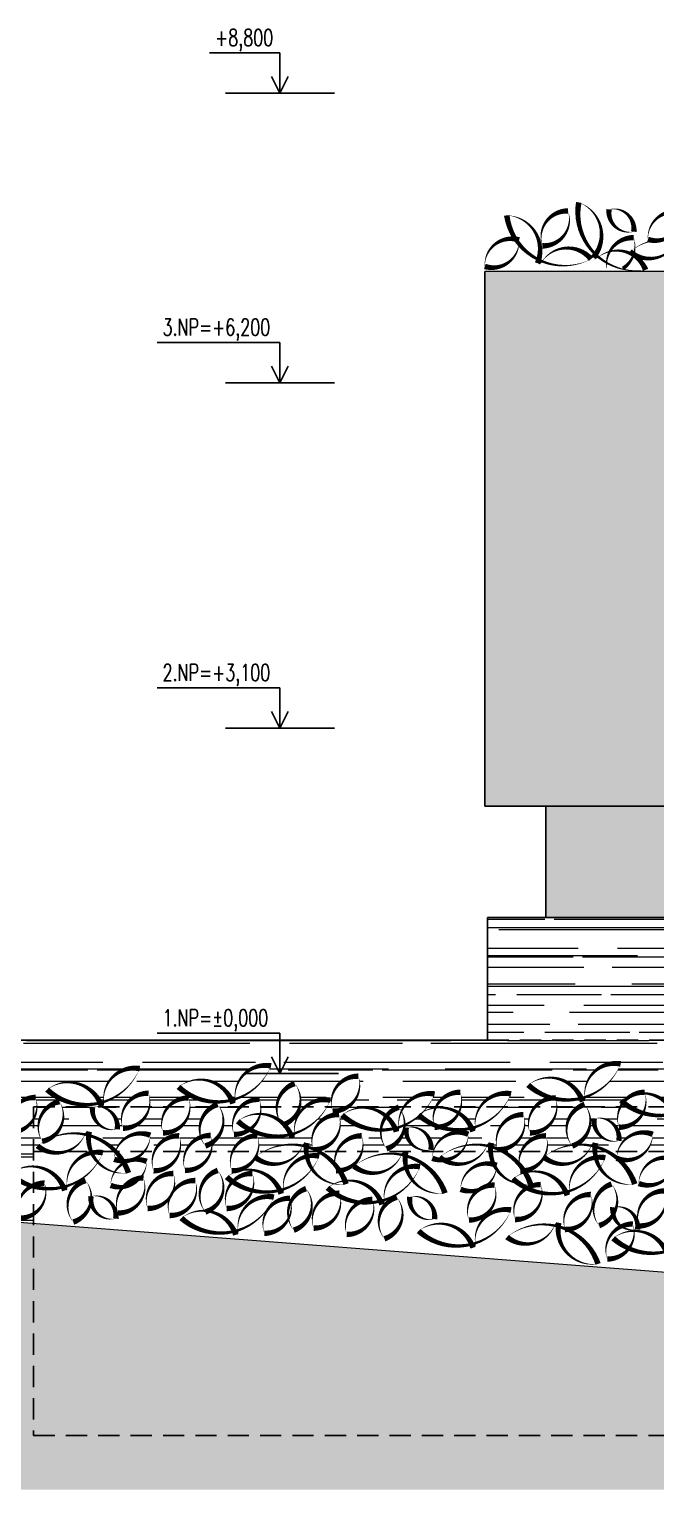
# Model space of a CAD drawing. Header units: metres. Extents: x -442 to 316, y -503 to 125.
# Drawn here: x 206.5 to 212.13, y -81.64 to -68.53 of the extents above; entities that cross this region are included whole.
import ezdxf

# ---------------------------------------------------------------- set-up
doc = ezdxf.new("R2010")
doc.units = ezdxf.units.M
doc.linetypes.add('DASHED', pattern=[19.05, 12.7, -6.35])
for name, color, linetype in [('popis', 6, 'Continuous'), ('SRAFA', 251, 'Continuous'), ('SRAFY', 3, 'Continuous'), ('zariz.predmety', 203, 'Continuous'), ('ZDIVO', 1, 'Continuous')]:
    doc.layers.add(name, color=color, linetype=linetype)
doc.styles.add('ROMANS', font='romans.shx', dxfattribs={"width": 0.7})
pattern_1 = [(0, (226.03284, -97.92936), (0.5588, 0.254), [3.81, -0.508, 1.27, -0.254]), (0, (226.37066, -97.80236), (-0.254, 0.33782), [0.762, -0.08382, 1.524, -0.1905]), (0, (226.15984, -97.71346), (1.3208, 0.17018), [2.032, -0.3556, 1.016, -0.254])]

msp = doc.modelspace()

# ---------------------------------------------------------------- hatches: boundary and pattern name
at = {"layer": 'SRAFA', "linetype": 'Continuous'}
msp.add_hatch(color=256, dxfattribs=at).paths.add_polyline_path([(190.501974, -78.154917), (190.501974, -81.641623), (231.965839, -81.641623), (231.965839, -80.654917), (229.141226, -80.654917), (229.141226, -80.454917), (227.899876, -80.454917), (220.899876, -80.314917), (219.0265, -80.212603), (201.729876, -78.880181), (192.315046, -78.154917)])
at = {"layer": 'SRAFY', "linetype": 'Continuous', "lineweight": 0}
msp.add_hatch(color=252, dxfattribs=at).paths.add_polyline_path([(211.139876, -75.504917), (211.139876, -76.504917), (215.969876, -76.504917), (215.969876, -75.504917)])
h = msp.add_hatch(dxfattribs=at)
h.set_pattern_fill('AR-RROOF', color=256, scale=0.01, style=0)
h.set_pattern_definition(pattern_1)
h.paths.add_polyline_path([(220.649876, -77.604917), (220.649876, -76.504917), (210.614876, -76.504917), (210.614876, -77.604917)])
h = msp.add_hatch(dxfattribs=at)
h.set_pattern_fill('AR-RROOF', color=256, scale=0.01, style=0)
h.set_pattern_definition(pattern_1)
h.paths.add_polyline_path([(220.649876, -77.604917), (210.614876, -77.604917), (201.729876, -77.604917), (201.729876, -78.023766, 0.000375952), (201.730194, -78.024029, -0.221401291), (202.157077, -77.921326, 0.017026921), (202.163923, -77.90392, 0.627219539), (202.19596, -77.890282, 0.031518356), (202.189886, -77.929081, -0.030431924), (202.249817, -77.949298, -0.510351036), (202.48211, -77.642854, -0.501395592), (202.2666, -77.956468, -0.188923993), (202.532414, -78.227293, -0.109661285), (202.633337, -78.207167, -0.395215045), (202.499396, -78.502885, -0.074808976), (202.65396, -78.510671, 0.017026921), (202.660807, -78.493265, 0.627219539), (202.692844, -78.479627, 0.031518356), (202.68677, -78.518426, -0.110655578), (202.887966, -78.624432, -0.454609068), (203.205263, -78.459064, -0.426018166), (202.952719, -78.690347, -0.034261703), (202.99403, -78.748327, -0.195507095), (203.172855, -78.745961, -0.368120938), (202.967694, -78.975536), (206.539869, -79.250715), (206.53987, -79.165758, -0.147470646), (206.407806, -79.202482, -0.370777941), (206.523402, -78.915297, -0.107734172), (206.331321, -78.80489, -0.180997322), (206.539872, -78.739434), (206.539875, -78.312532, -0.276878668), (206.327756, -78.433593, -0.520567051), (206.5577, -78.119853, -0.212989389), (206.539875, -78.312532), (206.539873, -78.604949), (206.668295, -78.60495, -0.097602923), (206.57482, -78.554466, -0.027817052), (206.622007, -78.521045, -0.532587677), (206.772654, -78.156939, -0.41421838), (206.693948, -78.483365, -0.152156614), (207.001702, -78.451764, 0.017026921), (207.008549, -78.434358, 0.627219539), (207.040586, -78.420719, 0.031518356), (207.034512, -78.459518, -0.138077547), (207.276431, -78.604179, -0.428077034), (207.587873, -78.459064, -0.168688368), (207.533278, -78.604958), (207.624762, -78.604959, -0.302037285), (207.846774, -78.464205, -0.15166993), (207.850492, -78.604961), (207.906178, -78.604962, -0.204529272), (208.040883, -78.476055, -0.405626328), (208.192802, -78.182198, -0.434115874), (208.141952, -78.525363, -0.08502768), (208.132394, -78.604964), (208.326861, -78.604966, -0.302045659), (208.548875, -78.464205, -0.15167738), (208.552592, -78.604968), (208.605509, -78.604968, -0.175558343), (208.955938, -78.552758, 0.017026921), (208.962785, -78.535352, 0.627219539), (208.994822, -78.521713, 0.031518356), (208.988748, -78.560512, -0.030431924), (209.048679, -78.580729, -0.510351036), (209.280972, -78.274285, -0.501395592), (209.065462, -78.587899, -0.018553585), (209.100063, -78.604973), (209.262989, -78.604975, -0.302056824), (209.485008, -78.464205, -0.151687314), (209.488722, -78.604977), (210.128917, -78.604983, -0.440655848), (210.443374, -78.450282, -0.109701311), (210.418665, -78.550219, -0.093526945), (210.611527, -78.552758, 0.017026921), (210.618374, -78.535352, 0.627219539), (210.650411, -78.521713, 0.031518356), (210.644337, -78.560512, -0.030431924), (210.704268, -78.580729, -0.510351036), (210.936561, -78.274285, -0.501395592), (210.721051, -78.587899, -0.018569461), (210.755681, -78.604989), (210.918571, -78.60499, -0.30207657), (211.140597, -78.464205, -0.151704883), (211.144306, -78.604992), (211.197185, -78.604993, -0.088421385), (211.370483, -78.547719, -0.508080567), (211.486625, -78.182198, -0.481512509), (211.40363, -78.544033, -0.069698171), (211.54766, -78.552758, 0.017026921), (211.554506, -78.535352, 0.627219539), (211.586543, -78.521713, 0.031518356), (211.580469, -78.560512, -0.057836471), (211.69183, -78.604998), (211.784501, -78.604998, -0.440676408), (212.098963, -78.450282, -0.181395328), (212.036674, -78.605001), (212.297525, -78.605003, -0.01810535), (212.317823, -78.595125, -0.504594), (212.435511, -78.231739, -0.431833421), (212.386159, -78.57386, -0.170576996), (212.590531, -78.605006), (212.616894, -78.605006, -0.424934922), (212.763798, -78.296338, -0.369665483), (212.752636, -78.605008), (212.78308, -78.605008, -0.356638634), (213.092948, -78.447362, -0.389901542), (213.329924, -78.230196, -0.491745915), (213.809962, -78.346326, 0.016210113), (213.842366, -78.337023, -0.499116137), (214.164291, -78.038458, -0.091938634), (214.061847, -78.198069, -0.094398761), (214.17288, -78.162158, -0.29999477), (214.394162, -78.023027, -0.204697864), (214.379927, -78.20907, -0.146334829), (214.4964, -78.344578, 0.016210113), (214.528805, -78.335275, -0.499116137), (214.850729, -78.03671, -0.221401291), (214.528805, -78.335275, 0.017026921), (214.531357, -78.353804, 0.627219534), (214.510101, -78.381382, 0.031518356), (214.4964, -78.344578, -0.14268086), (214.205692, -78.334025, -0.043850056), (214.164217, -78.336767, -0.023169983), (214.158115, -78.315638, -0.075226539), (214.026937, -78.231923, -0.103185361), (213.842366, -78.337023, 0.017026921), (213.844919, -78.355552, 0.627219534), (213.823663, -78.38313, 0.031518356), (213.809962, -78.346326, -0.24873021), (213.336684, -78.230304, 0.002151066), (213.334642, -78.230251, -0.520567051), (213.104698, -78.543992, -0.103594908), (213.092948, -78.447362, 0.009104523), (213.083136, -78.445411, -0.09193081), (212.980703, -78.60501), (213.040417, -78.60501, -0.132230814), (213.160265, -78.575513, -0.032200253), (213.168209, -78.605012), (213.21991, -78.605012, -0.019535816), (213.188766, -78.578926, -0.359123675), (213.585356, -78.589761, -0.149815433), (213.698584, -78.508862, -0.044782806), (213.721935, -78.544308, -0.340520514), (214.019602, -78.389982, -0.091938634), (213.917157, -78.549593, -0.094398761), (214.028191, -78.513683, -0.29999477), (214.249472, -78.374551, -0.204697864), (214.235238, -78.560595, -0.056602796), (214.289811, -78.605022), (214.387938, -78.605023, -0.408904464), (214.70604, -78.388234, -0.133512249), (214.540307, -78.605025), (214.918278, -78.605028, -0.033752302), (214.888176, -78.583434, -0.221401291), (215.315059, -78.480731, 0.017026921), (215.321906, -78.463325, 0.627219539), (215.353942, -78.449687, 0.031518356), (215.347868, -78.488486, -0.030431924), (215.4078, -78.508703, -0.510351036), (215.640092, -78.202259, -0.501395592), (215.424583, -78.515873, -0.078853516), (215.561067, -78.605034), (215.602837, -78.605035, -0.390440531), (215.844129, -78.392179, -0.239398119), (215.81359, -78.605037), (215.869422, -78.605037, -0.165926468), (216.202554, -78.561761, 0.017026921), (216.209401, -78.544355, 0.627219539), (216.241437, -78.530716, 0.031518356), (216.235363, -78.569515, -0.0484261), (216.329381, -78.605042), (216.478629, -78.605043, -0.5358378), (216.802494, -78.378255, -0.109701311), (216.777786, -78.478193, -0.093526945), (216.970648, -78.480731, 0.017026921), (216.977495, -78.463325, 0.627219539), (217.009531, -78.449687, 0.031518356), (217.003457, -78.488486, -0.11844705), (217.216673, -78.60505), (217.399122, -78.605052, -0.33883691), (217.560785, -78.365909, -0.273222275), (217.594145, -78.605054), (217.708937, -78.605055, -0.260884222), (217.813349, -78.397902, -0.181510175), (217.646479, -78.395598, -0.520567051), (217.970345, -78.180149, -0.242972003), (217.865775, -78.371309, -0.091987134), (217.951272, -78.35735, -0.29124848), (217.890822, -78.605056), (218.005694, -78.605057, -0.189590194), (218.16878, -78.544949, -0.064825099), (218.180839, -78.605059), (218.330473, -78.60506, -0.297308201), (218.491547, -78.401693, -0.231029783), (218.536583, -78.605062), (218.646589, -78.605063, -0.409622044), (218.857941, -78.347564, -0.026241491), (218.815654, -78.313098, -0.487270329), (219.292161, -78.432023, 0.016210113), (219.324565, -78.422719, -0.499116137), (219.64649, -78.124154, -0.015289227), (219.633587, -78.153218, -0.274251431), (219.893226, -78.337038, 0.016210113), (219.925631, -78.327735, -0.499116137), (220.247555, -78.02917, -0.091938634), (220.145111, -78.18878, -0.094398761), (220.256144, -78.15287, -0.29999477), (220.477426, -78.013738, -0.204697864), (220.463192, -78.199782, -0.146334829), (220.579665, -78.33529, 0.016210113), (220.612069, -78.325987, -0.162420267), (220.649876, -78.156262)])
h.paths.add_polyline_path([(212.644475, -77.95854, -0.221401291), (212.32255, -78.257106, 0.017026921), (212.325103, -78.275635, 0.627219535), (212.303847, -78.303212, 0.031518356), (212.290146, -78.266409, -0.136537014), (212.011385, -78.259652, -0.285086114), (211.795824, -78.387064, -0.252770571), (211.83349, -78.164586, -0.012596912), (211.813639, -78.147484, -0.107140019), (211.932667, -78.090166, -0.100629508), (212.025768, -78.073323, -0.010077605), (212.028663, -78.082445, -0.275846106), (212.290146, -78.266409, 0.016210113), (212.32255, -78.257106, -0.499116137)], flags=16)
h.paths.add_polyline_path([(211.811042, -77.818779, -0.221401291), (211.489117, -78.117344, 0.017026921), (211.49167, -78.135873, 0.627219534), (211.470414, -78.163451, 0.031518356), (211.456713, -78.126648, -0.111213636), (211.228254, -78.132507, -0.508797904), (210.995624, -78.43783, -0.482489338), (211.196714, -78.125222, -0.120121626), (210.980206, -78.007723, -0.487270329), (211.456713, -78.126648, 0.016210113), (211.489117, -78.117344, -0.499116137)], flags=16)
h.paths.add_polyline_path([(214.732128, -78.2611, -0.3337143), (215.106574, -78.254338, -0.455928204), (215.243625, -77.923084, -0.499284962), (215.148204, -78.290456, -0.087291967), (215.208635, -78.380025, 0.016210113), (215.241039, -78.370722, -0.510540667), (215.572775, -78.074108, -0.395636234), (215.814469, -77.856997, -0.520567051), (215.584525, -78.170738, -0.103594908), (215.572775, -78.074108, 0.009104523), (215.562964, -78.072157, -0.221401291), (215.241039, -78.370722, 0.017026921), (215.243592, -78.389251, 0.627219534), (215.222336, -78.416829, 0.031518356), (215.208635, -78.380025, -0.250947618)], flags=16)
h.paths.add_polyline_path([(211.795456, -78.508996, -0.520567051), (211.573163, -78.309286, -0.520567051)], flags=16)
h.paths.add_polyline_path([(215.668593, -78.205672, -0.359123675), (216.065183, -78.216507, -0.149815433), (216.178411, -78.135608, -0.044782806), (216.201762, -78.171054, -0.340520514), (216.499429, -78.016728, -0.091938634), (216.396985, -78.176339, -0.094398761), (216.508018, -78.140429, -0.29999477), (216.7293, -78.001297, -0.204697864), (216.715066, -78.187341, -0.146334829), (216.831538, -78.322849, 0.016210113), (216.863943, -78.313545, -0.499116137), (217.185867, -78.01498, -0.08716904), (217.090093, -78.167352, -0.445181434), (217.530873, -78.310358, 0.016210113), (217.563278, -78.301055, -0.499116137), (217.885202, -78.00249, -0.221401291), (217.563278, -78.301055, 0.017026921), (217.56583, -78.319584, 0.627219534), (217.544574, -78.347162, 0.031518356), (217.530873, -78.310358, -0.246520601), (217.060841, -78.197204, -0.11129717), (216.863943, -78.313545, 0.017026921), (216.866495, -78.332074, 0.627219534), (216.845239, -78.359652, 0.031518356), (216.831538, -78.322849, -0.14268086), (216.54083, -78.312295, -0.043850056), (216.499355, -78.315038, -0.023169983), (216.493254, -78.293908, -0.075226539), (216.362075, -78.210193, -0.076065678), (216.229741, -78.295285, -0.308752254), (216.067962, -78.50858, -0.191773173), (216.01721, -78.340401, -0.18586397)], flags=16)
h.paths.add_polyline_path([(210.826747, -78.087007, -0.221401291), (210.504822, -78.385572, 0.017026921), (210.507375, -78.404101, 0.627219534), (210.486119, -78.431679, 0.031518356), (210.472418, -78.394875, -0.14268086), (210.181709, -78.384321, -0.043850056), (210.140235, -78.387064, -0.023169983), (210.134133, -78.365934, -0.075226539), (210.002955, -78.282219, -0.076065678), (209.870621, -78.367311, -0.308752254), (209.708841, -78.580607, -0.191773173), (209.658089, -78.412427, -0.18586397), (209.309473, -78.277698, -0.359123675), (209.706062, -78.288534, -0.149815433), (209.819291, -78.207634, -0.044782806), (209.842641, -78.24308, -0.340520514), (210.140308, -78.088755, -0.091938634), (210.037864, -78.248365, -0.094398761), (210.148897, -78.212455, -0.29999477), (210.370179, -78.073323, -0.204697864), (210.355945, -78.259367, -0.146334829), (210.472418, -78.394875, 0.016210113), (210.504822, -78.385572, -0.499116137)], flags=16)
h.paths.add_polyline_path([(216.244716, -78.318407, -0.520567051), (216.467009, -78.518117, -0.520567051)], flags=16)
h.paths.add_polyline_path([(210.107888, -78.590143, -0.520567051), (209.885595, -78.390433, -0.520567051)], flags=16)
h.paths.add_polyline_path([(209.225404, -78.242764, -0.103594908), (209.213654, -78.146134, 0.009104523), (209.203843, -78.144183, -0.221401291), (208.881918, -78.442748, 0.017026921), (208.884471, -78.461277, 0.627219534), (208.863215, -78.488855, 0.031518356), (208.849514, -78.452051, -0.185030955), (208.479954, -78.407954, -0.159553544), (208.338561, -78.450893, -0.520567051), (208.568505, -78.137152, -0.139982302), (208.574931, -78.267383, -0.149451632), (208.747453, -78.326364, -0.455928204), (208.884505, -77.995111, -0.499284962), (208.789083, -78.362483, -0.087291967), (208.849514, -78.452051, 0.016210113), (208.881918, -78.442748, -0.510540667), (209.213654, -78.146134, -0.395636234), (209.455349, -77.929023, -0.520567051)], flags=16)
h.paths.add_polyline_path([(208.671808, -77.836261, -0.221401291), (208.349884, -78.134826, 0.017026921), (208.352437, -78.153355, 0.627219534), (208.33118, -78.180933, 0.031518356), (208.31748, -78.144129, -0.250947618), (207.840973, -78.025205, -0.487270329), (208.31748, -78.144129, 0.016210113), (208.349884, -78.134826, -0.499116137)], flags=16)
h.paths.add_polyline_path([(217.985128, -78.227218, -0.487270329), (218.461635, -78.346143, 0.016210113), (218.494039, -78.336839, -0.499116137), (218.815964, -78.038274, -0.221401291), (218.494039, -78.336839, 0.017026921), (218.496592, -78.355368, 0.627219534), (218.475336, -78.382946, 0.031518356), (218.461635, -78.346143, -0.250947618)], flags=16)
h.paths.add_polyline_path([(207.701801, -78.43783, -0.520567051), (207.931746, -78.124089, -0.520567051)], flags=16)
h.paths.add_polyline_path([(207.341749, -78.395847, -0.520567051), (207.571694, -78.082106, -0.520567051)], flags=16)
h.paths.add_polyline_path([(207.492031, -77.86081, -0.221401291), (207.170106, -78.159375, 0.017026921), (207.172659, -78.177904, 0.627219534), (207.151403, -78.205482, 0.031518356), (207.137702, -78.168678, -0.250947618), (206.661195, -78.049754, -0.487270329), (207.137702, -78.168678, 0.016210113), (207.170106, -78.159375, -0.499116137)], flags=16)
h.paths.add_polyline_path([(207.291548, -78.405324, -0.520567051), (207.069255, -78.205614, -0.520567051)], flags=16)
h.paths.add_polyline_path([(205.865964, -79.131641, -0.19561804), (205.876498, -78.953016, -0.152938913), (205.734867, -78.962217, -0.231457404), (205.787387, -79.113654, -0.520567051), (205.565094, -78.913944, -0.203048914), (205.705258, -78.938387, -0.072432821), (205.720761, -78.871735, -0.108645271), (205.614433, -78.790311, -0.125223083), (205.423037, -78.961046, -0.304113847), (205.514906, -79.142179, -0.411805176), (205.296344, -79.007187, -0.238146599), (204.841892, -78.891961, -0.020431989), (204.817432, -78.884852, -0.354799033), (204.581049, -79.068414, -0.346761333), (204.67912, -78.791277, -0.038927165), (204.650674, -78.752023, -0.169820049), (204.37699, -78.9594, 0.017026921), (204.379543, -78.977929, 0.627219535), (204.358287, -79.005507, 0.031518356), (204.344586, -78.968703, -0.250947618), (203.868079, -78.849778, -0.487270329), (204.344586, -78.968703, 0.016210113), (204.37699, -78.9594, -0.404248156), (204.612729, -78.659063, -0.079695869), (204.606138, -78.560512, 0.016210113), (204.573328, -78.552758, -0.496307686), (204.148361, -78.657026, -0.276695336), (203.936321, -78.777946, -0.520567051), (204.166265, -78.464205, -0.206434259), (204.151296, -78.65165, -0.218293144), (204.573328, -78.552758, 0.017026921), (204.580175, -78.535352, 0.627219539), (204.612212, -78.521713, 0.031518356), (204.606138, -78.560512, -0.030431924), (204.666069, -78.580729, -0.510351036), (204.898361, -78.274285, -0.501395592), (204.682852, -78.587899, -0.107267621), (204.86046, -78.718763, -0.442034544), (205.102398, -78.464205, -0.206434259), (205.087428, -78.65165, -0.218293144), (205.509461, -78.552758, 0.014728618), (205.515453, -78.537727, -0.163823503), (205.463348, -78.433638, 0.598563666), (205.443681, -78.46148, 0.031518356), (205.42998, -78.424676, -0.250947618), (204.953473, -78.305752, -0.487270329), (205.42998, -78.424676, 0.015877217), (205.461725, -78.415585, -0.012877941), (205.461592, -78.406192, -0.488683336), (205.784309, -78.116808, -0.180853755), (205.537287, -78.38459, -0.39626752), (205.685208, -78.585984, -0.086954924), (205.622335, -78.589415, -0.065313542), (205.737051, -78.661145, -0.514441402), (206.060764, -78.450282, -0.506609195), (205.746747, -78.669336, -0.054579685), (205.823755, -78.752314, -0.227169724), (206.028356, -78.737178, -0.105743775), (206.005274, -78.833775, -0.097813006), (206.095909, -78.8179, -0.520567051)], flags=16)
h.paths.add_polyline_path([(205.309607, -78.213626, -0.520567051), (205.420057, -77.840654, -0.520567051)], flags=16)
h.paths.add_polyline_path([(204.942517, -78.226736, -0.520567051), (205.172462, -77.912996, -0.520567051)], flags=16)
h.paths.add_polyline_path([(204.788548, -78.087007, -0.221401291), (204.466623, -78.385572, 0.017026921), (204.469176, -78.404101, 0.627219534), (204.44792, -78.431679, 0.031518356), (204.434219, -78.394875, -0.250947618), (203.957712, -78.27595, -0.487270329), (204.434219, -78.394875, 0.016210113), (204.466623, -78.385572, -0.499116137)], flags=16)
h.paths.add_polyline_path([(204.390529, -78.238516, -0.520567051), (204.500979, -77.865543, -0.520567051)], flags=16)
h.paths.add_polyline_path([(204.021293, -78.144191, -0.520567051), (204.251237, -77.83045, -0.520567051)], flags=16)
h.paths.add_polyline_path([(204.001834, -77.822246, -0.221401291), (203.679909, -78.120811, 0.017026921), (203.682462, -78.13934, 0.627219534), (203.661206, -78.166918, 0.031518356), (203.647505, -78.130114, -0.045051943), (203.555124, -78.144749, -0.492101018), (203.319191, -78.43783, -0.39654102), (203.454139, -78.141698, -0.153393294), (203.170998, -78.01119, -0.487270329), (203.647505, -78.130114, 0.016210113), (203.679909, -78.120811, -0.499116137)], flags=16)
h.paths.add_polyline_path([(203.234219, -78.777946, -0.520567051), (203.464164, -78.464205, -0.520567051)], flags=16)
at = {"layer": 'ZDIVO', "linetype": 'Continuous', "lineweight": 0}
h = msp.add_hatch(color=35, dxfattribs=at)
h.paths.add_polyline_path([(210.589876, -70.704917), (220.899876, -70.704917), (220.899876, -75.504917), (210.589876, -75.504917)])
h.paths.add_polyline_path([(215.971599, -72.604917), (219.119876, -72.604917), (219.119876, -73.404917), (215.971599, -73.404917)], flags=16)

# ---------------------------------------------------------------- linework, layer by layer
for p, q in [((210.589876, -75.504917), (210.589876, -70.704917)), ((220.899876, -75.504917), (210.589876, -75.504917)), ((211.139876, -76.504917), (211.139876, -75.504917))]:
    msp.add_line(p, q)
at = {"layer": 'SRAFY', "linetype": 'Continuous'}
for p, q in [((208.12033, -68.743764), (208.751457, -68.743764)), ((208.751457, -69.104917), (208.751457, -68.743764)), ((208.751457, -69.104917), (208.676955, -68.953683)), ((208.751457, -69.104917), (208.825958, -68.953683)), ((208.261634, -69.104917), (209.241279, -69.104917)), ((207.648178, -71.343764), (208.751457, -71.343764)), ((208.751457, -71.704917), (208.751457, -71.343764)), ((208.751457, -71.704917), (208.676955, -71.553683)), ((208.751457, -71.704917), (208.825958, -71.553683)), ((208.261634, -71.704917), (209.241279, -71.704917)), ((207.648178, -74.443764), (208.751457, -74.443764)), ((208.751457, -74.804917), (208.751457, -74.443764)), ((208.751457, -74.804917), (208.676955, -74.653683)), ((208.751457, -74.804917), (208.825958, -74.653683)), ((208.261634, -74.804917), (209.241279, -74.804917)), ((210.614876, -76.504917), (220.649876, -76.504917)), ((210.614876, -77.604917), (210.614876, -76.504917)), ((201.729876, -77.604917), (210.614876, -77.604917)), ((207.648178, -77.543764), (208.751457, -77.543764)), ((208.751457, -77.904917), (208.751457, -77.543764)), ((208.751457, -77.904917), (208.676955, -77.753683)), ((208.751457, -77.904917), (208.825958, -77.753683)), ((208.430225, -77.904917), (209.278709, -77.904917))]:
    msp.add_line(p, q, dxfattribs=at)
at = {"layer": 'SRAFY', "linetype": 'Continuous', "lineweight": 0}
msp.add_line((220.899876, -70.704917), (210.589876, -70.704917), dxfattribs=at)
at = {"layer": 'SRAFY', "linetype": 'DASHED', "ltscale": 0.015}
for p, q in [((210.614876, -77.604917), (220.649876, -77.604917)), ((206.539876, -78.204917), (206.539858, -81.154949)), ((206.539876, -78.204917), (220.649876, -78.204917)), ((206.539876, -78.604949), (219.026046, -78.605067)), ((206.539858, -81.154937), (219.026767, -81.155067))]:
    msp.add_line(p, q, dxfattribs=at)
at = {"layer": 'zariz.predmety', "color": 253, "linetype": 'Continuous', "ltscale": 0.001}
for points in [[(211.108274, -70.475287, 0, 0, -0.520567051), (211.108274, -70.475287, 0, 0.05, -0.520567051), (211.338219, -70.161546, 0, 0.05, -0.520567051), (211.108274, -70.475287, 0.05, 0.05, 0)], [(211.434588, -70.085139, 0, 0, -0.520567051), (211.434588, -70.085139, 0, 0.05, -0.520567051), (211.565912, -70.5788, 0, 0.05, -0.520567051), (211.596534, -70.586928, 0, 0.05, -0.520567051), (212.034602, -70.690095, 0, 0.05, -0.520567051), (211.434588, -70.085139, 0.05, 0.05, 0)], [(211.928698, -70.347531, 0, 0, -0.520567051), (211.928698, -70.347531, 0, 0.05, -0.520567051), (211.706405, -70.147822, 0, 0.05, -0.520567051), (211.928698, -70.347531, 0.05, 0.05, 0)], [(212.055162, -70.417268, 0, 0, -0.520567051), (212.055162, -70.417268, 0, 0.05, -0.520567051), (212.362876, -70.179319, 0, 0.05, -0.520567051), (212.055162, -70.417268, 0.05, 0.05, 0)], [(210.788241, -70.201659, 0, 0, -0.520567051), (210.788241, -70.201659, 0, 0.05, -0.520567051), (211.064284, -70.631482, 0, 0.05, -0.520567051), (211.095924, -70.629852, 0, 0.05, -0.520567051), (211.544551, -70.594066, 0, 0.05, -0.520567051), (210.788241, -70.201659, 0.05, 0.05, 0)], [(210.591066, -70.659864, 0, 0, -0.520567051), (210.591066, -70.659864, 0, 0.05, -0.520567051), (210.89878, -70.421915, 0, 0.05, -0.520567051), (210.591066, -70.659864, 0.05, 0.05, 0)], [(206.661195, -78.049754, 0, 0, -0.520567051), (206.661195, -78.049754, 0, 0.05, -0.520567051), (207.149558, -78.199585, 0, 0.05, -0.520567051), (207.172659, -78.177904, 0, 0.05, -0.520567051), (207.492031, -77.86081, 0, 0.05, -0.520567051), (206.661195, -78.049754, 0.05, 0.05, 0)], [(207.840973, -78.025205, 0, 0, -0.520567051), (207.840973, -78.025205, 0, 0.05, -0.520567051), (208.329335, -78.175036, 0, 0.05, -0.520567051), (208.352437, -78.153355, 0, 0.05, -0.520567051), (208.671808, -77.836261, 0, 0.05, -0.520567051), (207.840973, -78.025205, 0.05, 0.05, 0)], [(210.980206, -78.007723, 0, 0, -0.520567051), (210.980206, -78.007723, 0, 0.05, -0.520567051), (211.468568, -78.157554, 0, 0.05, -0.520567051), (211.49167, -78.135873, 0, 0.05, -0.520567051), (211.811042, -77.818779, 0, 0.05, -0.520567051), (210.980206, -78.007723, 0.05, 0.05, 0)], [(208.774055, -78.368083, 0, 0, -0.520567051), (208.774055, -78.368083, 0, 0.05, -0.520567051), (208.884505, -77.995111, 0, 0.05, -0.520567051), (208.774055, -78.368083, 0.05, 0.05, 0)], [(209.225404, -78.242764, 0, 0, -0.520567051), (209.225404, -78.242764, 0, 0.05, -0.520567051), (209.455349, -77.929023, 0, 0.05, -0.520567051), (209.225404, -78.242764, 0.05, 0.05, 0)], [(211.813639, -78.147484, 0, 0, -0.520567051), (211.813639, -78.147484, 0, 0.05, -0.520567051), (212.302002, -78.297315, 0, 0.05, -0.520567051), (212.325103, -78.275635, 0, 0.05, -0.520567051), (212.644475, -77.95854, 0, 0.05, -0.520567051), (211.813639, -78.147484, 0.05, 0.05, 0)], [(206.327756, -78.433593, 0, 0, -0.520567051), (206.327756, -78.433593, 0, 0.05, -0.520567051), (206.5577, -78.119853, 0, 0.05, -0.520567051), (206.327756, -78.433593, 0.05, 0.05, 0)], [(206.772654, -78.156939, 0, 0, -0.520567051), (206.772654, -78.156939, 0, 0.05, -0.520567051), (206.617202, -78.51351, 0, 0.05, -0.520567051), (206.772654, -78.156939, 0.05, 0.05, 0)], [(207.571694, -78.082106, 0, 0, -0.520567051), (207.571694, -78.082106, 0, 0.05, -0.520567051), (207.341749, -78.395847, 0, 0.05, -0.520567051), (207.571694, -78.082106, 0.05, 0.05, 0)], [(207.701801, -78.43783, 0, 0, -0.520567051), (207.701801, -78.43783, 0, 0.05, -0.520567051), (207.931746, -78.124089, 0, 0.05, -0.520567051), (207.701801, -78.43783, 0.05, 0.05, 0)], [(208.338561, -78.450893, 0, 0, -0.520567051), (208.338561, -78.450893, 0, 0.05, -0.520567051), (208.568505, -78.137152, 0, 0.05, -0.520567051), (208.338561, -78.450893, 0.05, 0.05, 0)], [(208.373007, -78.333127, 0, 0, -0.520567051), (208.373007, -78.333127, 0, 0.05, -0.520567051), (208.86137, -78.482958, 0, 0.05, -0.520567051), (208.884471, -78.461277, 0, 0.05, -0.520567051), (209.203843, -78.144183, 0, 0.05, -0.520567051), (208.373007, -78.333127, 0.05, 0.05, 0)], [(209.309473, -78.277698, 0, 0, -0.520567051), (209.309473, -78.277698, 0, 0.05, -0.520567051), (209.797835, -78.427529, 0, 0.05, -0.520567051), (209.820936, -78.405849, 0, 0.05, -0.520567051), (210.140308, -78.088755, 0, 0.05, -0.520567051), (209.309473, -78.277698, 0.05, 0.05, 0)], [(209.995911, -78.27595, 0, 0, -0.520567051), (209.995911, -78.27595, 0, 0.05, -0.520567051), (210.484273, -78.425781, 0, 0.05, -0.520567051), (210.507375, -78.404101, 0, 0.05, -0.520567051), (210.826747, -78.087007, 0, 0.05, -0.520567051), (209.995911, -78.27595, 0.05, 0.05, 0)], [(210.370179, -78.073323, 0, 0, -0.520567051), (210.370179, -78.073323, 0, 0.05, -0.520567051), (210.140235, -78.387064, 0, 0.05, -0.520567051), (210.370179, -78.073323, 0.05, 0.05, 0)], [(210.995624, -78.43783, 0, 0, -0.520567051), (210.995624, -78.43783, 0, 0.05, -0.520567051), (211.225569, -78.124089, 0, 0.05, -0.520567051), (210.995624, -78.43783, 0.05, 0.05, 0)], [(212.025768, -78.073323, 0, 0, -0.520567051), (212.025768, -78.073323, 0, 0.05, -0.520567051), (211.795824, -78.387064, 0, 0.05, -0.520567051), (212.025768, -78.073323, 0.05, 0.05, 0)], [(207.291548, -78.405324, 0, 0, -0.520567051), (207.291548, -78.405324, 0, 0.05, -0.520567051), (207.069255, -78.205614, 0, 0.05, -0.520567051), (207.291548, -78.405324, 0.05, 0.05, 0)], [(208.082352, -78.555171, 0, 0, -0.520567051), (208.082352, -78.555171, 0, 0.05, -0.520567051), (208.192802, -78.182198, 0, 0.05, -0.520567051), (208.082352, -78.555171, 0.05, 0.05, 0)], [(209.051027, -78.588026, 0, 0, -0.520567051), (209.051027, -78.588026, 0, 0.05, -0.520567051), (209.280972, -78.274285, 0, 0.05, -0.520567051), (209.051027, -78.588026, 0.05, 0.05, 0)], [(209.708841, -78.580607, 0, 0, -0.520567051), (209.708841, -78.580607, 0, 0.05, -0.520567051), (209.819291, -78.207634, 0, 0.05, -0.520567051), (209.708841, -78.580607, 0.05, 0.05, 0)], [(210.706616, -78.588026, 0, 0, -0.520567051), (210.706616, -78.588026, 0, 0.05, -0.520567051), (210.936561, -78.274285, 0, 0.05, -0.520567051), (210.706616, -78.588026, 0.05, 0.05, 0)], [(211.376175, -78.555171, 0, 0, -0.520567051), (211.376175, -78.555171, 0, 0.05, -0.520567051), (211.486625, -78.182198, 0, 0.05, -0.520567051), (211.376175, -78.555171, 0.05, 0.05, 0)], [(207.391762, -78.796525, 0, 0, -0.520567051), (207.391762, -78.796525, 0, 0.05, -0.520567051), (207.039307, -78.426765, 0, 0.05, -0.520567051), (207.008549, -78.434358, 0, 0.05, -0.520567051), (206.57482, -78.554466, 0, 0.05, -0.520567051), (207.391762, -78.796525, 0.05, 0.05, 0)], [(210.107888, -78.590143, 0, 0, -0.520567051), (210.107888, -78.590143, 0, 0.05, -0.520567051), (209.885595, -78.390433, 0, 0.05, -0.520567051), (210.107888, -78.590143, 0.05, 0.05, 0)], [(211.795456, -78.508996, 0, 0, -0.520567051), (211.795456, -78.508996, 0, 0.05, -0.520567051), (211.573163, -78.309286, 0, 0.05, -0.520567051), (211.795456, -78.508996, 0.05, 0.05, 0)], [(207.264007, -78.674514, 0, 0, -0.520567051), (207.264007, -78.674514, 0, 0.05, -0.520567051), (207.587873, -78.459064, 0, 0.05, -0.520567051), (207.264007, -78.674514, 0.05, 0.05, 0)], [(207.616829, -78.777946, 0, 0, -0.520567051), (207.616829, -78.777946, 0, 0.05, -0.520567051), (207.846774, -78.464205, 0, 0.05, -0.520567051), (207.616829, -78.777946, 0.05, 0.05, 0)], [(207.89969, -78.774638, 0, 0, -0.520567051), (207.89969, -78.774638, 0, 0.05, -0.520567051), (208.129635, -78.460897, 0, 0.05, -0.520567051), (207.89969, -78.774638, 0.05, 0.05, 0)], [(208.318931, -78.777946, 0, 0, -0.520567051), (208.318931, -78.777946, 0, 0.05, -0.520567051), (208.548875, -78.464205, 0, 0.05, -0.520567051), (208.318931, -78.777946, 0.05, 0.05, 0)], [(209.345998, -78.897519, 0, 0, -0.520567051), (209.345998, -78.897519, 0, 0.05, -0.520567051), (208.993543, -78.527759, 0, 0.05, -0.520567051), (208.962785, -78.535352, 0, 0.05, -0.520567051), (208.529056, -78.65546, 0, 0.05, -0.520567051), (209.345998, -78.897519, 0.05, 0.05, 0)], [(209.255063, -78.777946, 0, 0, -0.520567051), (209.255063, -78.777946, 0, 0.05, -0.520567051), (209.485008, -78.464205, 0, 0.05, -0.520567051), (209.255063, -78.777946, 0.05, 0.05, 0)], [(210.119507, -78.665731, 0, 0, -0.520567051), (210.119507, -78.665731, 0, 0.05, -0.520567051), (210.443374, -78.450282, 0, 0.05, -0.520567051), (210.119507, -78.665731, 0.05, 0.05, 0)], [(211.001587, -78.897519, 0, 0, -0.520567051), (211.001587, -78.897519, 0, 0.05, -0.520567051), (210.649132, -78.527759, 0, 0.05, -0.520567051), (210.618374, -78.535352, 0, 0.05, -0.520567051), (210.184645, -78.65546, 0, 0.05, -0.520567051), (211.001587, -78.897519, 0.05, 0.05, 0)], [(210.910652, -78.777946, 0, 0, -0.520567051), (210.910652, -78.777946, 0, 0.05, -0.520567051), (211.140597, -78.464205, 0, 0.05, -0.520567051), (210.910652, -78.777946, 0.05, 0.05, 0)], [(211.93772, -78.897519, 0, 0, -0.520567051), (211.93772, -78.897519, 0, 0.05, -0.520567051), (211.585265, -78.527759, 0, 0.05, -0.520567051), (211.554506, -78.535352, 0, 0.05, -0.520567051), (211.120777, -78.65546, 0, 0.05, -0.520567051), (211.93772, -78.897519, 0.05, 0.05, 0)], [(211.775096, -78.665731, 0, 0, -0.520567051), (211.775096, -78.665731, 0, 0.05, -0.520567051), (212.098963, -78.450282, 0, 0.05, -0.520567051), (211.775096, -78.665731, 0.05, 0.05, 0)], [(206.331321, -78.80489, 0, 0, -0.520567051), (206.331321, -78.80489, 0, 0.05, -0.520567051), (206.819684, -78.954721, 0, 0.05, -0.520567051), (206.842785, -78.933041, 0, 0.05, -0.520567051), (207.162157, -78.615947, 0, 0.05, -0.520567051), (206.331321, -78.80489, 0.05, 0.05, 0)], [(207.231599, -78.908841, 0, 0, -0.520567051), (207.231599, -78.908841, 0, 0.05, -0.520567051), (207.555465, -78.693392, 0, 0.05, -0.520567051), (207.231599, -78.908841, 0.05, 0.05, 0)], [(208.274038, -78.83453, 0, 0, -0.520567051), (208.274038, -78.83453, 0, 0.05, -0.520567051), (208.7624, -78.984361, 0, 0.05, -0.520567051), (208.785501, -78.96268, 0, 0.05, -0.520567051), (209.104873, -78.645586, 0, 0.05, -0.520567051), (208.274038, -78.83453, 0.05, 0.05, 0)], [(210.233493, -78.978549, 0, 0, -0.520567051), (210.233493, -78.978549, 0, 0.05, -0.520567051), (209.881038, -78.608788, 0, 0.05, -0.520567051), (209.85028, -78.616381, 0, 0.05, -0.520567051), (209.416551, -78.73649, 0, 0.05, -0.520567051), (210.233493, -78.978549, 0.05, 0.05, 0)], [(210.842411, -78.849778, 0, 0, -0.520567051), (210.842411, -78.849778, 0, 0.05, -0.520567051), (211.330773, -78.999609, 0, 0.05, -0.520567051), (211.353875, -78.977929, 0, 0.05, -0.520567051), (211.673247, -78.660835, 0, 0.05, -0.520567051), (210.842411, -78.849778, 0.05, 0.05, 0)], [(211.973035, -78.892036, 0, 0, -0.520567051), (211.973035, -78.892036, 0, 0.05, -0.520567051), (212.296901, -78.676587, 0, 0.05, -0.520567051), (211.973035, -78.892036, 0.05, 0.05, 0)], [(207.564424, -79.1163, 0, 0, -0.520567051), (207.564424, -79.1163, 0, 0.05, -0.520567051), (207.794369, -78.802559, 0, 0.05, -0.520567051), (207.564424, -79.1163, 0.05, 0.05, 0)], [(208.082518, -79.147863, 0, 0, -0.520567051), (208.082518, -79.147863, 0, 0.05, -0.520567051), (208.192968, -78.77489, 0, 0.05, -0.520567051), (208.082518, -79.147863, 0.05, 0.05, 0)], [(208.273959, -79.1163, 0, 0, -0.520567051), (208.273959, -79.1163, 0, 0.05, -0.520567051), (208.503903, -78.802559, 0, 0.05, -0.520567051), (208.273959, -79.1163, 0.05, 0.05, 0)], [(209.178775, -78.9311, 0, 0, -0.520567051), (209.178775, -78.9311, 0, 0.05, -0.520567051), (209.667138, -79.080931, 0, 0.05, -0.520567051), (209.690239, -79.05925, 0, 0.05, -0.520567051), (210.009611, -78.742156, 0, 0.05, -0.520567051), (209.178775, -78.9311, 0.05, 0.05, 0)], [(210.373351, -78.944625, 0, 0, -0.520567051), (210.373351, -78.944625, 0, 0.05, -0.520567051), (210.697217, -78.729175, 0, 0.05, -0.520567051), (210.373351, -78.944625, 0.05, 0.05, 0)], [(206.407806, -79.202482, 0, 0, -0.520567051), (206.407806, -79.202482, 0, 0.05, -0.520567051), (206.63775, -78.888741, 0, 0.05, -0.520567051), (206.407806, -79.202482, 0.05, 0.05, 0)], [(206.89637, -79.238752, 0, 0, -0.520567051), (206.89637, -79.238752, 0, 0.05, -0.520567051), (207.006819, -78.865779, 0, 0.05, -0.520567051), (206.89637, -79.238752, 0.05, 0.05, 0)], [(207.52673, -78.842788, 0, 0, -0.520567051), (207.52673, -78.842788, 0, 0.05, -0.520567051), (207.296785, -79.156529, 0, 0.05, -0.520567051), (207.52673, -78.842788, 0.05, 0.05, 0)], [(207.760897, -79.179236, 0, 0, -0.520567051), (207.760897, -79.179236, 0, 0.05, -0.520567051), (207.990841, -78.865495, 0, 0.05, -0.520567051), (207.760897, -79.179236, 0.05, 0.05, 0)], [(208.875682, -79.311239, 0, 0, -0.520567051), (208.875682, -79.311239, 0, 0.05, -0.520567051), (208.986132, -78.938266, 0, 0.05, -0.520567051), (208.875682, -79.311239, 0.05, 0.05, 0)], [(210.4482, -79.220117, 0, 0, -0.520567051), (210.4482, -79.220117, 0, 0.05, -0.520567051), (210.678144, -78.906376, 0, 0.05, -0.520567051), (210.4482, -79.220117, 0.05, 0.05, 0)], [(210.863326, -79.215593, 0, 0, -0.520567051), (210.863326, -79.215593, 0, 0.05, -0.520567051), (211.09327, -78.901853, 0, 0.05, -0.520567051), (210.863326, -79.215593, 0.05, 0.05, 0)], [(211.617738, -79.270054, 0, 0, -0.520567051), (211.617738, -79.270054, 0, 0.05, -0.520567051), (211.728187, -78.897081, 0, 0.05, -0.520567051), (211.617738, -79.270054, 0.05, 0.05, 0)], [(207.27771, -79.207423, 0, 0, -0.520567051), (207.27771, -79.207423, 0, 0.05, -0.520567051), (207.055417, -79.007713, 0, 0.05, -0.520567051), (207.27771, -79.207423, 0.05, 0.05, 0)], [(207.866616, -79.202853, 0, 0, -0.520567051), (207.866616, -79.202853, 0, 0.05, -0.520567051), (208.354978, -79.352684, 0, 0.05, -0.520567051), (208.37808, -79.331003, 0, 0.05, -0.520567051), (208.697452, -79.013909, 0, 0.05, -0.520567051), (207.866616, -79.202853, 0.05, 0.05, 0)], [(208.611654, -79.338897, 0, 0, -0.520567051), (208.611654, -79.338897, 0, 0.05, -0.520567051), (208.841599, -79.025157, 0, 0.05, -0.520567051), (208.611654, -79.338897, 0.05, 0.05, 0)], [(209.054721, -79.292892, 0, 0, -0.520567051), (209.054721, -79.292892, 0, 0.05, -0.520567051), (209.284666, -78.979151, 0, 0.05, -0.520567051), (209.054721, -79.292892, 0.05, 0.05, 0)], [(209.35215, -79.349156, 0, 0, -0.520567051), (209.35215, -79.349156, 0, 0.05, -0.520567051), (209.582094, -79.035415, 0, 0.05, -0.520567051), (209.35215, -79.349156, 0.05, 0.05, 0)], [(209.690198, -79.388327, 0, 0, -0.520567051), (209.690198, -79.388327, 0, 0.05, -0.520567051), (209.800647, -79.015354, 0, 0.05, -0.520567051), (209.690198, -79.388327, 0.05, 0.05, 0)], [(210.140034, -79.212294, 0, 0, -0.520567051), (210.140034, -79.212294, 0, 0.05, -0.520567051), (209.917741, -79.012585, 0, 0.05, -0.520567051), (210.140034, -79.212294, 0.05, 0.05, 0)], [(211.312681, -79.304916, 0, 0, -0.520567051), (211.312681, -79.304916, 0, 0.05, -0.520567051), (211.542625, -78.991176, 0, 0.05, -0.520567051), (211.312681, -79.304916, 0.05, 0.05, 0)], [(212.205195, -78.959302, 0, 0, -0.520567051), (212.205195, -78.959302, 0, 0.05, -0.520567051), (211.975251, -79.273043, 0, 0.05, -0.520567051), (212.205195, -78.959302, 0.05, 0.05, 0)], [(209.996319, -79.318676, 0, 0, -0.520567051), (209.996319, -79.318676, 0, 0.05, -0.520567051), (210.484682, -79.468507, 0, 0.05, -0.520567051), (210.507783, -79.446827, 0, 0.05, -0.520567051), (210.827155, -79.129732, 0, 0.05, -0.520567051), (209.996319, -79.318676, 0.05, 0.05, 0)], [(211.962999, -79.305184, 0, 0, -0.520567051), (211.962999, -79.305184, 0, 0.05, -0.520567051), (211.740706, -79.105474, 0, 0.05, -0.520567051), (211.962999, -79.305184, 0.05, 0.05, 0)], [(211.743252, -79.383873, 0, 0, -0.520567051), (211.743252, -79.383873, 0, 0.05, -0.520567051), (212.231614, -79.533704, 0, 0.05, -0.520567051), (212.254716, -79.512023, 0, 0.05, -0.520567051), (212.574087, -79.194929, 0, 0.05, -0.520567051), (211.743252, -79.383873, 0.05, 0.05, 0)], [(211.607652, -79.614409, 0, 0, -0.520567051), (211.607652, -79.614409, 0, 0.05, -0.520567051), (211.255197, -79.244649, 0, 0.05, -0.520567051), (211.224439, -79.252242, 0, 0.05, -0.520567051), (210.79071, -79.372351, 0, 0.05, -0.520567051), (211.607652, -79.614409, 0.05, 0.05, 0)], [(211.920052, -79.25616, 0, 0, -0.520567051), (211.920052, -79.25616, 0, 0.05, -0.520567051), (211.690107, -79.5699, 0, 0.05, -0.520567051), (211.920052, -79.25616, 0.05, 0.05, 0)]]:
    msp.add_lwpolyline(points, format="xyseb", close=True, dxfattribs=at)
for points in [[(211.687071, -70.67737, 0.004318, 0.05, -0.468965173), (211.926536, -70.401783, 0, 0.034457, -0.343372784), (211.830888, -70.67737, 0, 0, 0)], [(212.470229, -70.704917, 0.02136, 0.05, -0.282063568), (212.358075, -70.398957, 0, 0.05, -0.520567051), (212.327317, -70.406549, 0, 0.05, -0.520567051), (211.893588, -70.526658, 0, 0.046544, -0.479107821), (212.684368, -70.704917, 0, 0.046544, -0.479107821)]]:
    msp.add_lwpolyline(points, format="xyseb", dxfattribs=at)
at = {"layer": 'ZDIVO', "linetype": 'Continuous', "lineweight": 0}
msp.add_line((192.315046, -78.154917), (219.026046, -80.212579), dxfattribs=at)

# ---------------------------------------------------------------- texts
at = {"layer": 'popis', "linetype": 'Continuous', "char_height": 0.15, "width": 2.20915077, "attachment_point": 1, "style": 'ROMANS'}
for s, insert in [('+8,800', (208.169876, -68.53024)), ('3.NP=+6,200', (207.697724, -71.13024)), ('2.NP=+3,100', (207.697724, -74.23024)), ('1.NP=%%P0,000', (207.697724, -77.33024))]:
    msp.add_mtext(s, dxfattribs=dict(at, insert=insert))

doc.saveas('drawing.dxf')
